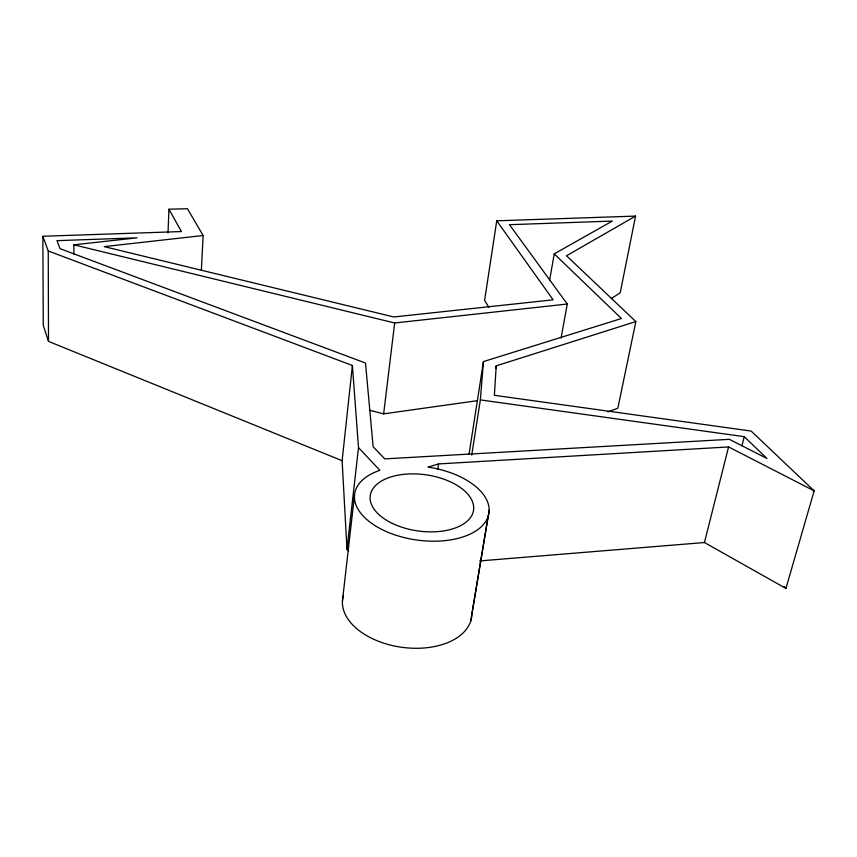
<?xml version="1.0" encoding="UTF-8"?>
<svg xmlns="http://www.w3.org/2000/svg" width="857" height="857" viewBox="0 0 857 857"><rect width="100%" height="100%" fill="white"/><g stroke="black" fill="none" stroke-linecap="round" stroke-linejoin="round"><path stroke-width="1.29" d="M73.863 254.154L73.916 244.813L137.002 237.839L56.969 240.656L60.065 248.691L365.5 363.036L373.127 446.754L384.739 458.881L729.371 439.33L766.94 458.474L744.272 436.674L480.359 399.908L483.444 361.59L621.454 318.525L554.233 253.865L612.305 221.074L509.487 224.695L567.27 304.031L561.078 338.001M168.015 232.954L168.936 209.226L187.415 208.712L203.13 235.504L201.374 270.009M611.266 298.611L620.232 292.74L635.562 216.093L566.52 255.761L635.851 321.579L496.235 365.843L494.371 395.291L751.171 431.071L814.15 490.857L785.923 588.427L704.454 542.524L479.706 560.928M348.66 551.244L346.967 549.241L342.125 460.712L352.398 365.489L48.249 250.962L42.85 236.264L181.427 231.551L168.936 209.226M346.967 549.241L358.505 447.622L352.398 365.489M342.468 600.714L354.466 495.528M369.421 410.203L383.647 413.856L394.67 322.982L567.27 304.031M437.756 469.218L438.516 463.937L728.579 446.936L814.15 490.857M635.562 216.093L496.739 220.817L484.601 300.421L488.811 307.17M469.036 454.285L483.444 361.59M471.725 455.088L480.359 399.908M495.807 368.456L496.235 365.843M470.697 621.175L488.104 516.6M471.864 614.351L489.186 510.247M549.626 280.239L554.233 253.865M635.851 321.579L617.843 408.211L607.827 411.917M704.454 542.524L728.579 446.936M741.937 445.736L744.272 436.674M438.516 463.937L428.061 467.108A67.842 36.883 8 0 1 484.837 522.77A67.842 36.883 8 0 1 382.093 529.583A67.842 36.883 8 0 1 379.855 470.3L358.505 447.622M383.647 413.856L477.52 400.658M203.13 235.504L104.233 246.634L393.834 316.972L553.129 299.821L496.739 220.817M73.916 244.813L394.67 322.982M42.85 236.264L43.268 325.424L48.495 341.386L342.125 460.712M784.112 586.477L785.923 588.427M48.249 250.962L48.495 341.386M471.853 613.023A65.121 39.561 7.9 0 1 401.944 647.314A65.121 39.561 7.9 0 1 343.443 595.465M392.442 523.456A52.17 28.356 8 0 0 473.546 510.226A52.17 28.356 8 0 0 399.705 474.885A52.17 28.356 8 0 0 392.442 523.456"/></g></svg>
